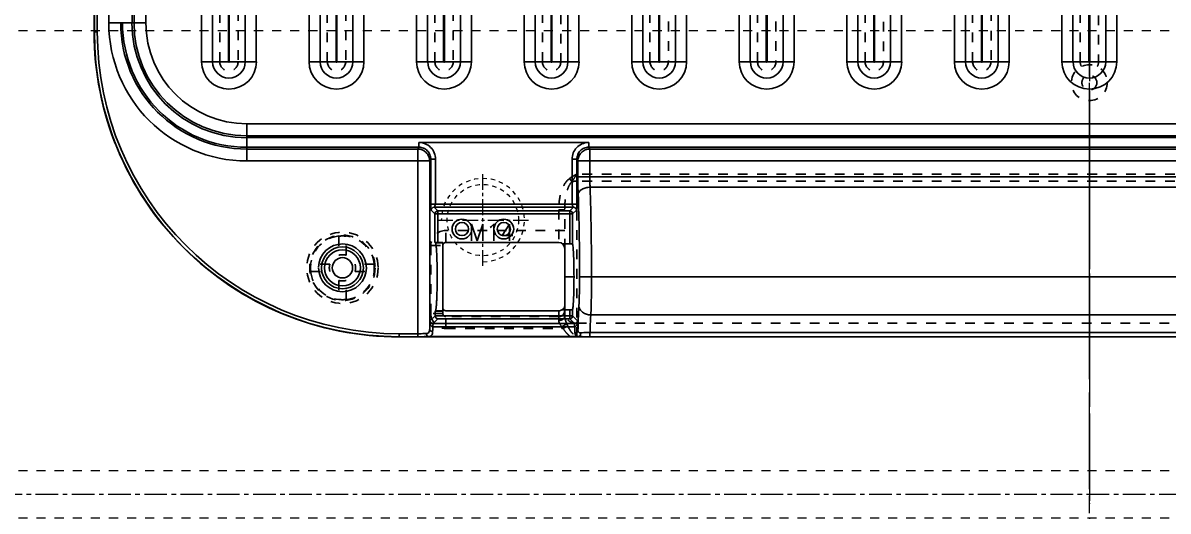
# Model space of a CAD drawing. Header units: millimetres. Extents: x -941 to 1421, y -11614 to -3210.
# Drawn here: x -170.5 to 22.1, y -3846.4 to -3764.2 of the extents above; entities that cross this region are included whole.
import ezdxf

# ---------------------------------------------------------------- set-up
doc = ezdxf.new("R2010")
doc.units = ezdxf.units.MM
doc.header["$LTSCALE"] = 16.335
doc.linetypes.add('CENTER', pattern=[0.6, 0.375, -0.075, 0.075, -0.075])
doc.linetypes.add('HIDDEN', pattern=[0.2, 0.1, -0.1])
doc.layers.get('0').update_dxf_attribs({"linetype": 'CONTINUOUS'})
for name, color, linetype, lineweight in [('center', 1, 'CENTER', 9), ('cool', 153, 'HIDDEN', 9), ('moldbase', 7, 'CONTINUOUS', 20), ('screw', 33, 'CONTINUOUS', 13)]:
    doc.layers.add(name, color=color, linetype=linetype, lineweight=lineweight)
doc.layers.add('DEFAULT_2', color=8, linetype='HIDDEN')
doc.styles.add('TXT', font='txt.shx', dxfattribs={"bigfont": 'gbcbig.shx'})

# ---------------------------------------------------------------- blocks, each defined once
blk = doc.blocks.new('12')
at = {"color": 7, "linetype": 'Continuous'}
for p, q in [((460.81, -2956.38), (460.81, -3111.88)), ((454.4, -2959.29), (454.4, -3113.39)), ((454.44, -3113.39), (454.44, -2959.29)), ((454.94, -2959.29), (454.94, -3113.39)), ((456.87, -3111.88), (456.87, -2959.29)), ((461.11, -3111.88), (461.11, -2959.29)), ((463.11, -2959.29), (463.11, -3111.88)), ((472.47, -3118.41), (472.47, -2972.69)), ((474.32, -3118.41), (474.32, -2972.69)), ((477.01, -2972.69), (477.01, -3118.41)), ((477.14, -3118.41), (477.14, -2972.69)), ((479.83, -2972.69), (479.83, -3118.41)), ((481.68, -2972.69), (481.68, -3118.41)), ((490.56, -3118.41), (490.56, -2972.69)), ((492.41, -3118.41), (492.41, -2972.69)), ((495.1, -2972.69), (495.1, -3118.41)), ((495.23, -3118.41), (495.23, -2972.69)), ((497.92, -2972.69), (497.92, -3118.41)), ((499.77, -2972.69), (499.77, -3118.41)), ((508.65, -3118.41), (508.65, -2972.69)), ((510.5, -3118.41), (510.5, -2972.69)), ((513.19, -2972.69), (513.19, -3118.41)), ((513.32, -3118.41), (513.32, -2972.69)), ((516.01, -2972.69), (516.01, -3118.41)), ((517.86, -2972.69), (517.86, -3118.41)), ((526.74, -3118.41), (526.74, -2972.69)), ((528.59, -3118.41), (528.59, -2972.69)), ((531.28, -2972.69), (531.28, -3118.41)), ((531.41, -3118.41), (531.41, -2972.69)), ((534.1, -2972.69), (534.1, -3118.41)), ((535.95, -2972.69), (535.95, -3118.41)), ((544.83, -3118.41), (544.83, -3020.93)), ((546.68, -3118.41), (546.68, -3020.93)), ((549.37, -3020.93), (549.37, -3118.41)), ((549.5, -3118.41), (549.5, -3020.93)), ((552.19, -3020.93), (552.19, -3118.41)), ((554.04, -3020.93), (554.04, -3118.41)), ((562.92, -3118.41), (562.92, -3020.93)), ((564.77, -3118.41), (564.77, -3020.93)), ((567.46, -3020.93), (567.46, -3118.41)), ((567.59, -3118.41), (567.59, -3020.93)), ((570.28, -3020.93), (570.28, -3118.41)), ((572.13, -3020.93), (572.13, -3118.41)), ((581.01, -3118.41), (581.01, -3020.93)), ((582.86, -3118.41), (582.86, -3020.93)), ((585.55, -3020.93), (585.55, -3118.41)), ((585.68, -3118.41), (585.68, -3020.93)), ((588.37, -3020.93), (588.37, -3118.41)), ((590.22, -3020.93), (590.22, -3118.41)), ((599.1, -3118.41), (599.1, -3020.93)), ((600.95, -3118.41), (600.95, -3020.93)), ((603.64, -3020.93), (603.64, -3118.41)), ((603.77, -3118.41), (603.77, -3020.93)), ((606.46, -3020.93), (606.46, -3118.41)), ((608.31, -3020.93), (608.31, -3118.41)), ((617.19, -3118.41), (617.19, -3020.93)), ((619.04, -3118.41), (619.04, -3020.93)), ((621.73, -3020.93), (621.73, -3118.41)), ((621.86, -3118.41), (621.86, -3020.93)), ((624.55, -3020.93), (624.55, -3118.41)), ((626.4, -3020.93), (626.4, -3118.41)), ((456.87, -3111.88), (460.78, -3111.88)), ((460.81, -3111.88), (463.11, -3111.88)), ((454.4, -3113.39), (454.94, -3113.39)), ((472.47, -3118.41), (477.01, -3118.41)), ((477.14, -3118.41), (481.68, -3118.41)), ((490.56, -3118.41), (495.1, -3118.41)), ((495.23, -3118.41), (499.77, -3118.41)), ((508.65, -3118.41), (513.19, -3118.41)), ((513.32, -3118.41), (517.86, -3118.41)), ((526.74, -3118.41), (531.28, -3118.41)), ((531.41, -3118.41), (535.95, -3118.41)), ((544.83, -3118.41), (549.37, -3118.41)), ((549.5, -3118.41), (554.04, -3118.41)), ((562.92, -3118.41), (567.46, -3118.41)), ((567.59, -3118.41), (572.13, -3118.41)), ((581.01, -3118.41), (585.55, -3118.41)), ((585.68, -3118.41), (590.22, -3118.41)), ((599.1, -3118.41), (603.64, -3118.41)), ((603.77, -3118.41), (608.31, -3118.41)), ((617.19, -3118.41), (621.73, -3118.41)), ((621.86, -3118.41), (626.4, -3118.41)), ((480.09, -3128.86), (480.09, -3131.16)), ((480.09, -3128.86), (763.5, -3128.86)), ((763.5, -3130.86), (480.09, -3130.86)), ((480.09, -3131.16), (763.5, -3131.16)), ((480.09, -3131.2), (480.09, -3135.1)), ((537.48, -3131.99), (509, -3131.99)), ((509.02, -3132.8), (509.02, -3131.99)), ((537.6, -3132.01), (537.6, -3132.8)), ((509.02, -3132.8), (480.09, -3132.8)), ((480.09, -3133.1), (508.84, -3133.1)), ((509.02, -3132.8), (508.84, -3133.1)), ((508.84, -3164.67), (508.84, -3133.1)), ((537.78, -3133.1), (537.6, -3132.8)), ((706, -3132.8), (537.6, -3132.8)), ((537.78, -3133.1), (537.78, -3137.75)), ((537.78, -3133.1), (705.82, -3133.1)), ((510.84, -3135.1), (480.09, -3135.1)), ((510.84, -3135.1), (511.02, -3134.81)), ((510.84, -3135.1), (510.84, -3163.42)), ((511.02, -3142.37), (511.02, -3134.81)), ((511.02, -3134.81), (511.82, -3134.81)), ((511.82, -3134.81), (511.82, -3142.37)), ((534.79, -3142.37), (534.79, -3134.81)), ((535.59, -3134.81), (534.79, -3134.81)), ((535.59, -3134.81), (535.77, -3135.1)), ((535.59, -3134.81), (535.59, -3142.37)), ((535.77, -3137.75), (535.77, -3135.1)), ((707.82, -3135.1), (535.77, -3135.1)), ((535.77, -3137.75), (707.82, -3137.75)), ((705.77, -3139.52), (537.83, -3139.52)), ((511.08, -3143.37), (511.72, -3144.01)), ((512.23, -3143.51), (511.59, -3142.87)), ((535.03, -3142.87), (511.59, -3142.87)), ((511.82, -3142.37), (534.79, -3142.37)), ((512.23, -3143.51), (512.23, -3148.8)), ((512.23, -3143.51), (534.39, -3143.51)), ((535.03, -3142.87), (534.39, -3143.51)), ((534.39, -3149.02), (534.39, -3143.51)), ((534.89, -3144.01), (535.53, -3143.37)), ((511.72, -3148.78), (511.72, -3144.01)), ((534.89, -3144.01), (511.72, -3144.01)), ((534.89, -3144.01), (534.89, -3149.11)), ((511.72, -3148.78), (511.82, -3148.87)), ((511.82, -3148.87), (513.06, -3148.87)), ((513.06, -3148.8), (512.23, -3148.8)), ((513.06, -3148.8), (513.06, -3160.38)), ((532.55, -3148.8), (513.56, -3148.8)), ((533.18, -3149.02), (534.39, -3149.02)), ((533.56, -3149.81), (533.56, -3159.42)), ((536.06, -3154.59), (707.54, -3154.59)), ((511.82, -3160.31), (511.75, -3160.38)), ((511.75, -3160.38), (511.75, -3161.14)), ((513.06, -3160.38), (511.75, -3160.38)), ((513.06, -3160.31), (511.82, -3160.31)), ((513.56, -3160.32), (532.55, -3160.32)), ((534.39, -3160.16), (533.09, -3160.16)), ((534.39, -3161.65), (534.39, -3160.16)), ((534.89, -3160.07), (534.89, -3161.15)), ((511.75, -3161.14), (510.88, -3161.99)), ((511.44, -3162.44), (512.23, -3161.65)), ((511.44, -3162.44), (535.18, -3162.44)), ((511.75, -3161.14), (534.89, -3161.15)), ((534.39, -3161.65), (512.23, -3161.65)), ((534.39, -3161.65), (535.18, -3162.44)), ((535.73, -3161.99), (534.89, -3161.15)), ((537.95, -3161.01), (705.65, -3161.01)), ((505.72, -3164.17), (505.72, -3164.71)), ((505.72, -3164.17), (508.84, -3164.17)), ((508.84, -3164.67), (505.72, -3164.67)), ((534.64, -3164.71), (505.72, -3164.71)), ((535.83, -3164.63), (510.64, -3164.63)), ((511.37, -3162.99), (535.24, -3162.99)), ((535.57, -3164.71), (537.8, -3164.71)), ((705.79, -3163.96), (537.8, -3163.96)), ((537.8, -3163.96), (537.8, -3164.68)), ((705.79, -3164.68), (537.8, -3164.68))]:
    blk.add_line(p, q, dxfattribs=at)
for centre, radius in [((516.27, -3146.55), 1.66), ((516.27, -3146.55), 1.11), ((523.31, -3146.55), 1.66), ((523.31, -3146.55), 1.11), ((496.17, -3153.08), 3.52), ((496.17, -3153.08), 3.02), ((496.17, -3153.08), 1.71)]:
    blk.add_circle(centre, radius, dxfattribs=at)
for centre, radius, start, end in [((480.09, -3111.88), 23.22, 180, 270), ((480.09, -3111.88), 21.22, 180, 270), ((480.09, -3111.88), 20.92, 180, 270), ((480.09, -3111.88), 19.32, 180, 270), ((480.09, -3111.88), 18.98, 180, 270), ((480.09, -3111.88), 16.98, 180, 270), ((505.72, -3113.39), 51.32, 180, 270.002), ((505.72, -3113.39), 51.28, 180, 270), ((505.72, -3113.39), 50.78, 180, 270), ((477.08, -3118.41), 4.61, 180, 360), ((477.08, -3118.41), 2.75, 180.0001, 359.9999), ((477.08, -3118.41), 0.0669, 180, 0), ((495.17, -3118.41), 4.61, 180, 360), ((495.17, -3118.41), 2.75, 180.0001, 359.9999), ((495.17, -3118.41), 0.0669, 180, 0), ((513.26, -3118.41), 4.61, 180, 360), ((513.26, -3118.41), 2.75, 180.0001, 359.9999), ((513.26, -3118.41), 0.0669, 180, 0), ((531.35, -3118.41), 4.61, 180, 360), ((531.35, -3118.41), 2.75, 180.0001, 359.9999), ((531.35, -3118.41), 0.0669, 180, 0), ((549.44, -3118.41), 4.61, 180, 360), ((549.44, -3118.41), 2.75, 180.0001, 359.9999), ((549.44, -3118.41), 0.0669, 180, 0), ((567.53, -3118.41), 4.61, 180, 360), ((567.53, -3118.41), 2.75, 180.0001, 359.9999), ((567.53, -3118.41), 0.0669, 180, 0), ((585.62, -3118.41), 4.61, 180, 360), ((585.62, -3118.41), 2.75, 180.0001, 359.9999), ((585.62, -3118.41), 0.0669, 180, 0), ((603.71, -3118.41), 4.61, 180, 360), ((603.71, -3118.41), 2.75, 180.0001, 359.9999), ((603.71, -3118.41), 0.0669, 180, 0), ((621.8, -3118.41), 4.61, 180, 360), ((621.8, -3118.41), 2.75, 180.0001, 359.9999), ((621.8, -3118.41), 0.0669, 180, 0), ((511.59, -3143.38), 0.504, 90.2005, 179.7995), ((512.23, -3144.02), 0.503, 90.1722, 179.8278), ((534.39, -3144.02), 0.503, 0.1895, 89.8105), ((535.03, -3143.38), 0.504, 0.1999, 89.8001), ((496.17, -3153.08), 4.02, 180, 178.8082), ((513.56, -3149.31), 0.502, 90, 149.8811), ((532.55, -3149.81), 1, 0, 90), ((534.39, -3161.15), 0.503, 270.1535, 359.8465)]:
    blk.add_arc(centre, radius, start, end, dxfattribs=at)
for centre, major_axis, ratio, start_param, end_param in [((512.23, -3148.78), (0.502, 0), 0.052408, -3.089233, -1.570796), ((513.56, -3159.82), (0, 0.503), 0.99863, 7.853982, 9.424778), ((532.55, -3159.31), (0, 1.01), 0.99863, 3.141593, 3.706646)]:
    blk.add_ellipse(centre, major_axis=major_axis, ratio=ratio, start_param=start_param, end_param=end_param, dxfattribs=at)
for points, knots in [([(511.82, -3134.81), (511.82, -3134.44), (511.68, -3133.7), (511.04, -3132.76), (510.11, -3132.13), (509.37, -3131.99), (509, -3131.99)], [0, 0, 0, 0, 0.250006, 0.499985, 0.749973, 1, 1, 1, 1]), ([(537.48, -3131.99), (537.13, -3132.01), (536.42, -3132.18), (535.52, -3132.81), (534.93, -3133.73), (534.79, -3134.45), (534.79, -3134.81)], [0, 0, 0, 0, 0.250066, 0.50001, 0.749989, 1, 1, 1, 1]), ([(508.84, -3133.1), (509.1, -3133.1), (509.62, -3133.21), (510.29, -3133.65), (510.74, -3134.32), (510.84, -3134.84), (510.84, -3135.1)], [0, 0, 0, 0, 0.250128, 0.500397, 0.750434, 1, 1, 1, 1]), ([(509.02, -3132.8), (509.28, -3132.8), (509.81, -3132.9), (510.47, -3133.35), (510.91, -3134.02), (511.02, -3134.55), (511.02, -3134.81)], [0, 0, 0, 0, 0.250178, 0.499765, 0.749492, 1, 1, 1, 1]), ([(535.59, -3134.81), (535.59, -3134.55), (535.7, -3134.02), (536.14, -3133.35), (536.81, -3132.9), (537.34, -3132.8), (537.6, -3132.8)], [0, 0, 0, 0, 0.250509, 0.500238, 0.749829, 1, 1, 1, 1]), ([(535.77, -3135.1), (535.77, -3134.84), (535.88, -3134.32), (536.33, -3133.65), (536.99, -3133.21), (537.52, -3133.1), (537.78, -3133.1)], [0, 0, 0, 0, 0.249566, 0.499603, 0.749872, 1, 1, 1, 1]), ([(535.77, -3137.75), (535.77, -3138.01), (535.77, -3138.99), (535.79, -3139.98), (535.82, -3140.7)], [0, 0, 0, 0, 0.266052, 1, 1, 1, 1]), ([(537.83, -3139.52), (537.82, -3139.38), (537.79, -3138.79), (537.78, -3138.2), (537.78, -3137.75)], [0, 0, 0, 0, 0.227969, 1, 1, 1, 1]), ([(535.82, -3140.7), (535.83, -3140.55), (535.94, -3140.31), (536.18, -3140.05), (536.54, -3139.8), (537.1, -3139.59), (537.59, -3139.52), (537.83, -3139.52)], [0, 0, 0, 0, 0.181797, 0.294487, 0.422161, 0.709203, 1, 1, 1, 1]), ([(537.83, -3139.52), (537.91, -3141.9), (538.03, -3146.92), (538.06, -3151.95), (538.06, -3154.59)], [0, 0, 0, 0, 0.474336, 1, 1, 1, 1]), ([(535.82, -3140.7), (535.9, -3142.89), (536.02, -3147.53), (536.06, -3152.16), (536.06, -3154.59)], [0, 0, 0, 0, 0.474338, 1, 1, 1, 1]), ([(511.02, -3142.37), (511.04, -3142.37), (511.13, -3142.37), (511.3, -3142.37), (511.54, -3142.37), (511.72, -3142.37), (511.82, -3142.37)], [0, 0, 0, 0, 0.090529, 0.310553, 0.628864, 1, 1, 1, 1]), ([(511.08, -3143.37), (511.08, -3143.37), (511.07, -3143.35), (511.06, -3143.3), (511.05, -3143.22), (511.04, -3143.1), (511.03, -3142.96), (511.02, -3142.71), (511.02, -3142.51), (511.02, -3142.37)], [0, 0, 0, 0, 0.022165, 0.06984, 0.1497, 0.2633, 0.409062, 0.584358, 1, 1, 1, 1]), ([(511.82, -3142.37), (511.82, -3142.44), (511.78, -3142.56), (511.7, -3142.68), (511.65, -3142.77), (511.61, -3142.82), (511.6, -3142.85), (511.58, -3142.87), (511.59, -3142.87)], [0, 0, 0, 0, 0.350407, 0.663899, 0.795261, 0.901166, 0.97117, 1, 1, 1, 1]), ([(535.03, -3142.87), (535.03, -3142.87), (535.02, -3142.85), (535, -3142.82), (534.97, -3142.77), (534.91, -3142.68), (534.83, -3142.56), (534.8, -3142.44), (534.79, -3142.37)], [0, 0, 0, 0, 0.028799, 0.098838, 0.204745, 0.336084, 0.64958, 1, 1, 1, 1]), ([(535.59, -3142.37), (535.51, -3142.37), (535.24, -3142.37), (534.98, -3142.37), (534.79, -3142.37)], [0, 0, 0, 0, 0.310616, 1, 1, 1, 1]), ([(535.59, -3142.37), (535.59, -3142.51), (535.59, -3142.71), (535.58, -3142.96), (535.57, -3143.1), (535.56, -3143.22), (535.55, -3143.3), (535.54, -3143.35), (535.54, -3143.37), (535.53, -3143.37)], [0, 0, 0, 0, 0.415636, 0.590934, 0.736695, 0.850291, 0.930165, 0.977857, 1, 1, 1, 1]), ([(511.82, -3148.87), (511.83, -3148.89), (511.85, -3148.94), (511.88, -3149.04), (511.9, -3149.2), (511.93, -3149.4), (511.95, -3149.65), (511.99, -3150.07), (512.02, -3150.69), (512.06, -3151.54), (512.08, -3152.49), (512.1, -3153.52), (512.1, -3154.59), (512.1, -3155.66), (512.08, -3156.69), (512.06, -3157.65), (512.02, -3158.49), (511.99, -3159.11), (511.95, -3159.53), (511.93, -3159.78), (511.9, -3159.98), (511.88, -3160.14), (511.85, -3160.24), (511.83, -3160.3), (511.82, -3160.31)], [0, 0, 0, 0, 0.005295, 0.0147, 0.02833, 0.046167, 0.068067, 0.093829, 0.156049, 0.230599, 0.314838, 0.405724, 0.5, 0.594276, 0.685162, 0.769401, 0.843951, 0.906171, 0.931933, 0.953833, 0.97167, 0.9853, 0.994705, 1, 1, 1, 1]), ([(534.89, -3149.11), (534.88, -3149.09), (534.83, -3149.06), (534.72, -3149.04), (534.57, -3149.02), (534.45, -3149.02), (534.39, -3149.02)], [0, 0, 0, 0, 0.113908, 0.330774, 0.640028, 1, 1, 1, 1]), ([(534.89, -3149.11), (534.91, -3149.21), (534.94, -3149.45), (534.99, -3149.88), (535.02, -3150.45), (535.07, -3151.41), (535.11, -3152.81), (535.12, -3154.59), (535.11, -3156.38), (535.07, -3157.77), (535.02, -3158.74), (534.99, -3159.3), (534.94, -3159.73), (534.91, -3159.98), (534.89, -3160.07)], [0, 0, 0, 0, 0.026749, 0.06662, 0.118587, 0.1812, 0.331199, 0.5, 0.668801, 0.8188, 0.881413, 0.93338, 0.973251, 1, 1, 1, 1]), ([(536.06, -3154.59), (536.06, -3155.49), (536.04, -3157.13), (535.98, -3158.76), (535.94, -3159.5)], [0, 0, 0, 0, 0.548729, 1, 1, 1, 1]), ([(538.06, -3154.59), (538.06, -3155.77), (538.05, -3157.9), (537.99, -3160.04), (537.95, -3161.01)], [0, 0, 0, 0, 0.548746, 1, 1, 1, 1]), ([(533.09, -3160.16), (533.21, -3160.1), (533.46, -3159.9), (533.56, -3159.59), (533.56, -3159.42)], [0, 0, 0, 0, 0.448505, 1, 1, 1, 1]), ([(534.39, -3160.16), (534.45, -3160.16), (534.57, -3160.16), (534.72, -3160.14), (534.83, -3160.12), (534.88, -3160.09), (534.89, -3160.07)], [0, 0, 0, 0, 0.359996, 0.669254, 0.886086, 1, 1, 1, 1]), ([(535.94, -3159.5), (535.92, -3159.8), (535.85, -3161.18), (535.81, -3162.55), (535.78, -3163.63)], [0, 0, 0, 0, 0.218186, 1, 1, 1, 1]), ([(535.94, -3159.5), (535.95, -3159.69), (536.08, -3160.1), (536.55, -3160.6), (537.21, -3160.92), (537.7, -3161), (537.95, -3161.01)], [0, 0, 0, 0, 0.208096, 0.455827, 0.730907, 1, 1, 1, 1]), ([(510.88, -3161.99), (510.88, -3162.12), (510.87, -3162.6), (510.86, -3163.07), (510.84, -3163.42)], [0, 0, 0, 0, 0.277995, 1, 1, 1, 1]), ([(510.88, -3161.99), (510.89, -3162.08), (511.01, -3162.32), (511.27, -3162.44), (511.44, -3162.44)], [0, 0, 0, 0, 0.357762, 1, 1, 1, 1]), ([(510.88, -3161.99), (510.88, -3162.09), (510.89, -3162.29), (510.94, -3162.54), (511.02, -3162.72), (511.1, -3162.85), (511.22, -3162.95), (511.32, -3162.98), (511.37, -3162.99)], [0, 0, 0, 0, 0.247054, 0.496122, 0.621088, 0.747056, 0.872905, 1, 1, 1, 1]), ([(511.44, -3162.44), (511.43, -3162.45), (511.43, -3162.46), (511.42, -3162.49), (511.41, -3162.54), (511.4, -3162.64), (511.39, -3162.79), (511.38, -3162.92), (511.37, -3162.99)], [0, 0, 0, 0, 0.032241, 0.092796, 0.182036, 0.298966, 0.608479, 1, 1, 1, 1]), ([(511.75, -3161.14), (511.75, -3161.28), (511.87, -3161.54), (512.12, -3161.65), (512.23, -3161.65)], [0, 0, 0, 0, 0.556444, 1, 1, 1, 1]), ([(535.73, -3161.99), (535.72, -3162.08), (535.6, -3162.32), (535.34, -3162.44), (535.18, -3162.44)], [0, 0, 0, 0, 0.358052, 1, 1, 1, 1]), ([(535.24, -3162.99), (535.24, -3162.92), (535.23, -3162.79), (535.21, -3162.64), (535.2, -3162.54), (535.2, -3162.49), (535.19, -3162.46), (535.18, -3162.45), (535.18, -3162.44)], [0, 0, 0, 0, 0.391543, 0.701075, 0.818012, 0.907254, 0.967798, 1, 1, 1, 1]), ([(535.73, -3161.99), (535.73, -3162.09), (535.72, -3162.29), (535.67, -3162.54), (535.59, -3162.72), (535.51, -3162.85), (535.39, -3162.95), (535.29, -3162.98), (535.24, -3162.99)], [0, 0, 0, 0, 0.247261, 0.496107, 0.621263, 0.747014, 0.87331, 1, 1, 1, 1]), ([(535.78, -3163.63), (535.77, -3163.39), (535.74, -3162.85), (535.73, -3162.3), (535.73, -3161.99)], [0, 0, 0, 0, 0.44082, 1, 1, 1, 1]), ([(537.8, -3163.96), (537.81, -3163.68), (537.85, -3162.7), (537.9, -3161.72), (537.95, -3161.01)], [0, 0, 0, 0, 0.27673, 1, 1, 1, 1]), ([(510.28, -3164.13), (510.17, -3164.13), (509.69, -3164.16), (509.21, -3164.17), (508.84, -3164.17)], [0, 0, 0, 0, 0.213159, 1, 1, 1, 1]), ([(510.64, -3164.63), (510.51, -3164.63), (509.91, -3164.66), (509.31, -3164.67), (508.84, -3164.67)], [0, 0, 0, 0, 0.213098, 1, 1, 1, 1]), ([(510.84, -3163.42), (510.84, -3163.51), (510.82, -3163.69), (510.73, -3163.94), (510.53, -3164.1), (510.36, -3164.12), (510.28, -3164.13)], [0, 0, 0, 0, 0.288581, 0.525611, 0.745974, 1, 1, 1, 1]), ([(510.64, -3164.63), (510.59, -3164.62), (510.49, -3164.59), (510.37, -3164.47), (510.3, -3164.32), (510.28, -3164.19), (510.28, -3164.13)], [0, 0, 0, 0, 0.221951, 0.448756, 0.702197, 1, 1, 1, 1]), ([(511.34, -3163.78), (511.34, -3163.9), (511.32, -3164.12), (511.21, -3164.37), (511.08, -3164.5), (510.9, -3164.6), (510.74, -3164.62), (510.64, -3164.63)], [0, 0, 0, 0, 0.29057, 0.524439, 0.631266, 0.742052, 1, 1, 1, 1]), ([(511.34, -3163.78), (511.28, -3163.77), (511.15, -3163.75), (511, -3163.68), (510.88, -3163.56), (510.85, -3163.47), (510.84, -3163.42)], [0, 0, 0, 0, 0.297801, 0.551241, 0.778046, 1, 1, 1, 1]), ([(511.37, -3162.99), (511.37, -3163.06), (511.36, -3163.32), (511.35, -3163.58), (511.34, -3163.78)], [0, 0, 0, 0, 0.271694, 1, 1, 1, 1]), ([(535.28, -3164.03), (535.28, -3163.96), (535.26, -3163.61), (535.25, -3163.26), (535.24, -3162.99)], [0, 0, 0, 0, 0.211991, 1, 1, 1, 1]), ([(535.27, -3164.03), (535.39, -3164.03), (535.58, -3163.98), (535.74, -3163.8), (535.78, -3163.69), (535.78, -3163.63)], [0, 0, 0, 0, 0.519454, 0.758211, 1, 1, 1, 1]), ([(535.83, -3164.63), (535.76, -3164.62), (535.61, -3164.59), (535.35, -3164.43), (535.29, -3164.19), (535.28, -3164.03)], [0, 0, 0, 0, 0.257744, 0.487463, 1, 1, 1, 1]), ([(536.23, -3164.01), (536.12, -3164.01), (535.94, -3163.99), (535.81, -3163.8), (535.79, -3163.69), (535.78, -3163.63)], [0, 0, 0, 0, 0.492701, 0.72166, 1, 1, 1, 1]), ([(535.83, -3164.63), (535.9, -3164.62), (536.02, -3164.58), (536.16, -3164.44), (536.24, -3164.24), (536.24, -3164.08), (536.23, -3164.01)], [0, 0, 0, 0, 0.231351, 0.453198, 0.708203, 1, 1, 1, 1]), ([(537.8, -3164.68), (537.44, -3164.68), (536.78, -3164.67), (536.12, -3164.65), (535.83, -3164.63)], [0, 0, 0, 0, 0.559872, 1, 1, 1, 1]), ([(537.8, -3163.96), (537.65, -3163.96), (537.13, -3163.96), (536.6, -3163.98), (536.23, -3164.01)], [0, 0, 0, 0, 0.288767, 1, 1, 1, 1])]:
    blk.add_open_spline(points, degree=3, knots=knots, dxfattribs=at)
for points in [[(537.6, -3132.01), (537.56, -3132), (537.52, -3131.99), (537.48, -3131.99)], [(534.64, -3164.71), (534.95, -3164.71), (535.26, -3164.71), (535.57, -3164.71)]]:
    blk.add_open_spline(points, degree=3, dxfattribs=at)
at = {"layer": 'DEFAULT_2', "color": 8, "linetype": 'HIDDEN'}
for p, q in [((475.53, -3118.41), (475.53, -2972.69)), ((478.63, -2972.69), (478.63, -3118.41)), ((493.62, -3118.41), (493.62, -2972.69)), ((496.72, -2972.69), (496.72, -3118.41)), ((511.71, -3118.41), (511.71, -2972.69)), ((514.81, -2972.69), (514.81, -3118.41)), ((602.16, -3118.41), (602.16, -3028.25)), ((605.26, -3028.25), (605.26, -3118.41)), ((620.25, -3118.41), (620.25, -3064.9)), ((623.35, -3064.9), (623.35, -3118.41)), ((529.8, -3118.41), (529.8, -3093.29)), ((532.9, -3094.12), (532.9, -3118.41)), ((547.89, -3118.41), (547.89, -3098.6)), ((550.99, -3098.6), (550.99, -3118.41)), ((565.98, -3118.41), (565.98, -3098.6)), ((569.08, -3098.6), (569.08, -3118.41)), ((584.07, -3118.41), (584.07, -3098.64)), ((587.17, -3098.65), (587.17, -3118.41)), ((535.57, -3164.71), (535.57, -3137.31)), ((708.03, -3137.31), (535.57, -3137.31)), ((534.78, -3138.59), (534.38, -3138.05)), ((708.03, -3138.5), (535.57, -3138.5)), ((532.55, -3143.34), (532.55, -3148.8)), ((532.55, -3143.34), (533.56, -3143.34)), ((533.56, -3149.81), (533.56, -3143.34)), ((513.56, -3148.8), (513.56, -3146.79)), ((533.56, -3146.79), (513.56, -3146.79)), ((495.57, -3147.73), (495.57, -3150.96)), ((496.77, -3150.96), (496.77, -3147.73)), ((511.05, -3149.31), (511.05, -3160.78)), ((511.05, -3149.31), (513.06, -3149.31)), ((494.04, -3152.48), (490.82, -3152.48)), ((501.52, -3152.48), (498.3, -3152.48)), ((490.82, -3153.69), (494.04, -3153.69)), ((498.3, -3153.69), (501.52, -3153.69)), ((533.56, -3154.59), (536.06, -3154.59)), ((495.57, -3155.21), (495.57, -3158.44)), ((496.77, -3158.44), (496.77, -3155.21)), ((513.06, -3160.78), (511.05, -3160.78)), ((513.06, -3160.78), (513.06, -3160.38)), ((513.56, -3163.3), (513.56, -3160.32)), ((532.55, -3160.32), (532.55, -3161.93)), ((533.56, -3161.25), (533.56, -3159.42)), ((532.55, -3161.29), (513.56, -3161.29)), ((535.57, -3162.4), (708.03, -3162.4)), ((513.56, -3163.3), (533.06, -3163.3)), ((533.06, -3162.99), (533.06, -3163.3)), ((534.06, -3162.84), (533.31, -3163.29)), ((537.8, -3164.71), (705.79, -3164.71))]:
    blk.add_line(p, q, dxfattribs=at)
for centre, radius in [((621.8, -3121.93), 3.02), ((621.8, -3121.93), 1.26), ((496.17, -3153.08), 6), ((496.17, -3153.08), 5.5)]:
    blk.add_circle(centre, radius, dxfattribs=at)
for centre, radius, start, end in [((477.08, -3118.41), 1.55, 180.0014, 359.9986), ((495.17, -3118.41), 1.55, 180.0014, 359.9986), ((513.26, -3118.41), 1.55, 180.0014, 359.9986), ((531.35, -3118.41), 1.55, 180.0014, 359.9986), ((549.44, -3118.41), 1.55, 180.0014, 359.9986), ((567.53, -3118.41), 1.55, 180.0014, 359.9986), ((585.62, -3118.41), 1.55, 180.0014, 359.9986), ((603.71, -3118.41), 1.55, 180.0014, 359.9986), ((621.8, -3118.41), 1.55, 180.0014, 211.4273), ((621.8, -3118.41), 1.55, 328.5727, 359.9986), ((513.56, -3149.31), 2.51, 90, 180), ((496.17, -3153.08), 5.39, 96.4352, 173.571), ((496.17, -3153.08), 5.36, 83.5455, 96.4669), ((496.17, -3153.08), 5.39, 6.429, 83.5772), ((513.56, -3149.31), 0.502, 149.8811, 180), ((496.17, -3153.08), 2.21, 74.1889, 105.8422), ((496.17, -3153.08), 5.36, 173.5393, 186.4607), ((496.17, -3153.08), 2.21, 164.1734, 195.8266), ((496.17, -3153.08), 2.21, 344.1734, 15.8266), ((496.17, -3153.08), 5.36, 353.5393, 6.4607), ((496.17, -3153.08), 5.39, 186.429, 263.5648), ((496.17, -3153.08), 5.39, 276.4228, 353.571), ((496.17, -3153.08), 2.21, 254.1578, 285.8111), ((496.17, -3153.08), 5.36, 263.5331, 276.4545), ((513.56, -3160.79), 2.51, 179.9314, 269.9286), ((532.55, -3160.29), 1, 269.958, 359.958), ((533.05, -3160.79), 2.51, 270.0097, 275.9087)]:
    blk.add_arc(centre, radius, start, end, dxfattribs=at)
for points in [[(535.57, -3137.31), (535.16, -3137.54), (534.76, -3137.78), (534.38, -3138.05)], [(533.06, -3162.99), (533.14, -3163.09), (533.23, -3163.19), (533.31, -3163.29)]]:
    blk.add_open_spline(points, degree=3, dxfattribs=at)
for points, knots in [([(535.57, -3137.31), (535.5, -3137.42), (535.25, -3137.86), (534.99, -3138.29), (534.78, -3138.59)], [0, 0, 0, 0, 0.260814, 1, 1, 1, 1]), ([(534.38, -3138.05), (533.99, -3138.33), (533.38, -3139.11), (532.86, -3140.47), (532.6, -3141.9), (532.55, -3142.86), (532.55, -3143.34)], [0, 0, 0, 0, 0.248942, 0.499054, 0.749471, 1, 1, 1, 1]), ([(534.78, -3138.59), (534.49, -3138.86), (534.08, -3139.58), (533.75, -3140.77), (533.58, -3142.04), (533.56, -3142.91), (533.56, -3143.34)], [0, 0, 0, 0, 0.23257, 0.481045, 0.737571, 1, 1, 1, 1]), ([(534.78, -3138.59), (534.84, -3138.58), (535.1, -3138.52), (535.37, -3138.5), (535.57, -3138.5)], [0, 0, 0, 0, 0.244475, 1, 1, 1, 1]), ([(513.06, -3160.78), (513.06, -3160.91), (513.16, -3161.18), (513.43, -3161.29), (513.56, -3161.29)], [0, 0, 0, 0, 0.502141, 1, 1, 1, 1]), ([(535.57, -3162.4), (535.31, -3162.4), (534.8, -3162.32), (534.14, -3161.99), (533.67, -3161.48), (533.56, -3161.04), (533.56, -3160.84)], [0, 0, 0, 0, 0.278192, 0.540783, 0.779577, 1, 1, 1, 1]), ([(533.56, -3161.25), (533.56, -3161.34), (533.5, -3161.54), (533.26, -3161.76), (532.93, -3161.9), (532.68, -3161.93), (532.55, -3161.93)], [0, 0, 0, 0, 0.196416, 0.438659, 0.719357, 1, 1, 1, 1]), ([(533.06, -3162.99), (532.92, -3162.82), (532.69, -3162.5), (532.55, -3162.11), (532.55, -3161.93)], [0, 0, 0, 0, 0.544093, 1, 1, 1, 1]), ([(533.89, -3162.45), (533.85, -3162.49), (533.75, -3162.57), (533.47, -3162.76), (533.23, -3162.9), (533.06, -3162.99)], [0, 0, 0, 0, 0.166128, 0.407481, 1, 1, 1, 1]), ([(533.56, -3161.25), (533.56, -3161.45), (533.65, -3161.86), (533.81, -3162.24), (533.89, -3162.45)], [0, 0, 0, 0, 0.466802, 1, 1, 1, 1]), ([(533.89, -3162.45), (533.91, -3162.48), (533.96, -3162.61), (534.02, -3162.74), (534.06, -3162.84)], [0, 0, 0, 0, 0.24565, 1, 1, 1, 1]), ([(533.31, -3163.29), (533.48, -3163.57), (533.86, -3164.1), (534.36, -3164.54), (534.64, -3164.71)], [0, 0, 0, 0, 0.500381, 1, 1, 1, 1]), ([(534.06, -3162.84), (534.14, -3163.02), (534.31, -3163.36), (534.57, -3163.77), (534.81, -3164.06), (535.02, -3164.26), (535.28, -3164.41), (535.47, -3164.45), (535.57, -3164.46)], [0, 0, 0, 0, 0.248002, 0.496766, 0.621561, 0.747311, 0.87318, 1, 1, 1, 1])]:
    blk.add_open_spline(points, degree=3, knots=knots, dxfattribs=at)
blk = doc.blocks.new('147')
at = {"layer": 'cool', "ltscale": 0.932966}
for p, q in [((229.57, -3849.57), (-211.77, -3849.57)), ((229.57, -3857.57), (-211.77, -3857.57))]:
    blk.add_line(p, q, dxfattribs=at)
at = {"layer": 'cool', "color": 1, "linetype": 'CENTER', "ltscale": 0.621977}
blk.add_line((243.9, -3853.57), (-226.1, -3853.57), dxfattribs=at)
blk = doc.blocks.new('screw_m14_g')
at = {"layer": 'screw', "color": 1, "linetype": 'CENTER', "ltscale": 0.435384}
for p, q in [((0, -7.7), (0, 7.7)), ((-7.7, 0), (7.7, 0))]:
    blk.add_line(p, q, dxfattribs=at)
at = {"layer": 'screw', "color": 33, "linetype": 'HIDDEN', "ltscale": 0.435384}
blk.add_circle((0, 0), 6, dxfattribs=at)
at = {"layer": 'screw', "color": 92, "linetype": 'HIDDEN', "ltscale": 0.435384}
blk.add_arc((0, 0), 7, 270, 180, dxfattribs=at)
at = {"layer": 'screw', "color": 6, "linetype": 'ByBlock', "style": 'TXT'}
blk.add_text('M14', height=2.8, dxfattribs=at).set_placement((-2.38, -3.5))

msp = doc.modelspace()

# ---------------------------------------------------------------- linework, layer by layer
at = {"color": 1, "linetype": 'CENTER', "ltscale": 1.888726}
msp.add_line((8.896, -3571.97), (8.896, -3845.162), dxfattribs=at)
at = {"layer": 'center', "color": 1, "linetype": 'CENTER', "ltscale": 2.363514}
msp.add_line((8.896, -3933.566), (8.896, -3533.566), dxfattribs=at)
at = {"layer": 'moldbase', "color": 1, "linetype": 'CENTER', "ltscale": 2.4}
msp.add_line((8.896, -3453.566), (8.896, -4053.566), dxfattribs=at)

# ---------------------------------------------------------------- block references
for name, p in [('12', (-612.901, -652.359)), ('147', (0, 92)), ('147', (0, 10))]:
    msp.add_blockref(name, p)
at = {"layer": 'screw'}
msp.add_blockref('screw_m14_g', (-93.112, -3797.411), dxfattribs=at)

doc.saveas('drawing.dxf')
